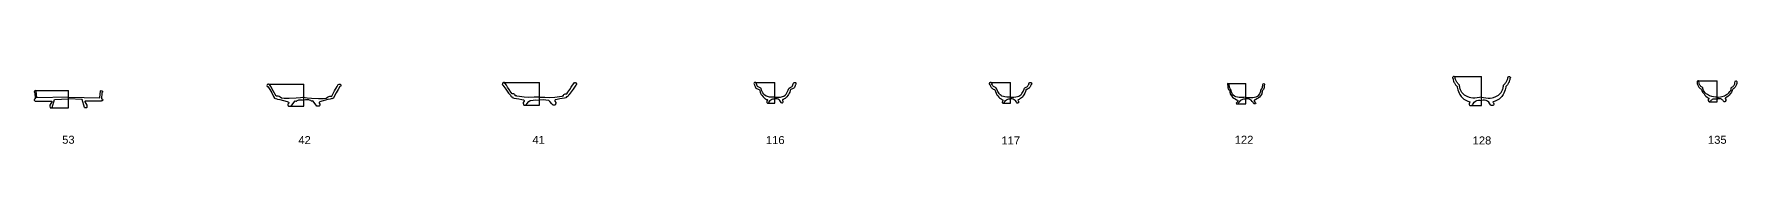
# Model space of a CAD drawing. Header units: millimetres. Extents: x -37 to 15549, y -101 to 116.
# Drawn here: x 3927 to 7542, y -101 to 44 of the extents above; entities that cross this region are included whole.
import ezdxf

# ---------------------------------------------------------------- set-up
doc = ezdxf.new("R2010")
doc.units = ezdxf.units.MM
doc.header["$MEASUREMENT"] = 0
for name, color, linetype in [('41', 7, 'Continuous'), ('42', 7, 'Continuous'), ('53', 7, 'Continuous'), ('Ejes', 7, 'Continuous'), ('escala', 7, 'Continuous'), ('Sigla', 253, 'Continuous')]:
    doc.layers.add(name, color=color, linetype=linetype)
doc.styles.get("Standard").update_dxf_attribs({"font": 'Arial.ttf'})

msp = doc.modelspace()

# ---------------------------------------------------------------- linework, layer by layer
at = {"layer": '41', "color": 7}
for points in [[(5000, 0), (4988.6, -0.6), (4977.7, -0.7), (4967.5, -0.1), (4957.4, 1), (4952, 1.6), (4951.3, 2.5), (4948.8, 2.6), (4948.8, 4.1), (4948, 5.1), (4946.6, 6.1), (4945.6, 6.6), (4942.1, 6.6), (4939.6, 10.2), (4935.5, 16.3), (4932.5, 21), (4930.1, 25.1), (4927.2, 29.1), (4925.7, 30.9), (4924, 31), (4922.5, 29.9), (4921.4, 27.9), (4921.2, 26.5), (4922.5, 25.1), (4928.7, 16.8), (4934.6, 8.5), (4937.2, 5.4), (4938.3, 3.9), (4939.3, 1.7), (4940.8, 0.6), (4942.5, 0.1), (4943.6, -1.4), (4946.7, -2.1), (4956.5, -4), (4962.5, -5.3), (4966.3, -6.2), (4967.4, -7.4), (4967.3, -9.1), (4965.4, -11.7), (4965.2, -13.2), (4965.9, -15.1), (4966.9, -17), (4967.6, -17.4), (4970.5, -17.4), (4973.4, -14.5), (4977.8, -9.8), (4980.2, -7.5), (4986.6, -6.8), (4992.4, -6), (5000, -6.3)], [(5000, 0), (5011.4, -0.6), (5022.3, -0.7), (5032.5, -0.1), (5042.6, 1), (5048, 1.6), (5048.7, 2.5), (5051.2, 2.6), (5051.2, 4.1), (5052, 5.1), (5053.4, 6.1), (5054.4, 6.6), (5057.9, 6.6), (5060.4, 10.2), (5064.5, 16.3), (5067.5, 21), (5069.9, 25.1), (5072.8, 29.1), (5074.3, 30.9), (5076, 31)], [(5076, 31), (5077.5, 29.9), (5078.6, 27.9), (5078.8, 26.5), (5077.5, 25.1), (5071.3, 16.8), (5065.4, 8.5), (5062.8, 5.4), (5061.7, 3.9), (5060.7, 1.7), (5059.2, 0.6), (5057.5, 0.1), (5056.4, -1.4), (5053.3, -2.1), (5043.5, -4), (5037.5, -5.3), (5033.7, -6.2), (5032.6, -7.4), (5032.7, -9.1), (5034.6, -11.7), (5034.8, -13.2), (5034.1, -15.1), (5033.1, -17), (5032.4, -17.4), (5029.5, -17.4), (5026.6, -14.5), (5022.2, -9.8), (5019.8, -7.5), (5013.4, -6.8), (5007.6, -6), (5000, -6.3)]]:
    msp.add_lwpolyline(points, dxfattribs=at)
at = {"layer": '42', "color": 7}
for points in [[(4500, 0), (4497.5, -1), (4493, -1.7), (4483.8, -2.1), (4468.8, -2.9), (4458.4, -2.8), (4452.5, -2.2), (4449.8, -0.2), (4447.4, 1.2), (4445, 2), (4440.9, 2), (4434.7, 13.5), (4429.5, 22.2), (4427, 26.8), (4425, 27.6), (4423.2, 27.3), (4421.9, 26.1), (4421.5, 24.2), (4422.1, 22.5), (4422.7, 22.1), (4423.6, 22.2), (4427.6, 16), (4431.6, 8.8), (4435.6, 1.2), (4437.4, -2.2), (4439, -3.3), (4439.7, -3.5), (4440.7, -3.2), (4444.1, -4.3), (4449.2, -5.4), (4456.7, -7.7), (4464.2, -9.8), (4467.4, -10.8), (4467.9, -11.9), (4467.8, -13.1), (4466, -15.5), (4466, -16.8), (4466.7, -18.5), (4467.5, -19.7), (4471.7, -19.7), (4472.7, -19.4), (4480.4, -8.5), (4481.3, -8.3), (4483.1, -9), (4484, -9), (4485.4, -7.3), (4487.8, -6.7), (4489.4, -6), (4493.6, -5.8), (4496.9, -6), (4500, -6.6)], [(4500, 0), (4502.5, -1), (4507, -1.7), (4516.2, -2.1), (4531.2, -2.9), (4541.6, -2.8), (4547.5, -2.2), (4550.2, -0.2), (4552.6, 1.2), (4555, 2), (4559.1, 2), (4565.3, 13.5), (4570.5, 22.2), (4573, 26.8), (4575, 27.6)], [(4575, 27.6), (4576.8, 27.3), (4578.1, 26.1), (4578.5, 24.2), (4577.9, 22.5), (4577.3, 22.1), (4576.4, 22.2), (4572.4, 16), (4568.4, 8.8), (4564.4, 1.2), (4562.6, -2.2), (4561, -3.3), (4560.3, -3.5), (4559.3, -3.2), (4555.9, -4.3), (4550.8, -5.4), (4543.3, -7.7), (4535.8, -9.8), (4532.6, -10.8), (4532.1, -11.9), (4532.2, -13.1), (4534, -15.5), (4534, -16.8), (4533.3, -18.5), (4532.5, -19.7), (4528.3, -19.7), (4527.3, -19.4), (4519.6, -8.5), (4518.7, -8.3), (4516.9, -9), (4516, -9), (4514.6, -7.3), (4512.2, -6.7), (4510.6, -6), (4506.4, -5.8), (4503.1, -6), (4500, -6.6)]]:
    msp.add_lwpolyline(points, dxfattribs=at)
at = {"layer": '53', "color": 7}
for points in [[(4000, 0), (3933.2, -2), (3931.9, 13), (3930.7, 13.7), (3929, 13.5), (3927.7, 12.3), (3927.6, 10.6), (3928.1, 9.9), (3928.7, 9.4), (3928.9, 8.7), (3929.4, -3.5), (3927.9, -4.6), (3927.1, -5.7), (3927.2, -6.9), (3927.8, -7.4), (3928.6, -7.8), (3929.4, -7.9), (3929.6, -8.7), (3930, -9), (3964.5, -8.8), (3965.1, -9.5), (3964.8, -10.5), (3960.8, -17.5), (3960.6, -19.3), (3961.2, -22.4), (3961.6, -22.7), (3962.9, -22.8), (3964, -22.8), (3965.2, -22.7), (3965.6, -22.2), (3970.8, -5.3), (4000, -3.9)], [(4000, 0), (4066.8, -2), (4068.1, 13), (4069.3, 13.7)], [(4069.3, 13.7), (4071, 13.5), (4072.3, 12.3), (4072.4, 10.6), (4071.9, 9.9), (4071.3, 9.4), (4071.1, 8.7), (4070.6, -3.5), (4072.1, -4.6), (4072.9, -5.7), (4072.8, -6.9), (4072.2, -7.4), (4071.4, -7.8), (4070.6, -7.9), (4070.4, -8.7), (4070, -9), (4035.5, -8.8), (4034.9, -9.5), (4035.2, -10.5), (4039.2, -17.5), (4039.4, -19.3), (4038.8, -22.4), (4038.4, -22.7), (4037.1, -22.8), (4036, -22.8), (4034.8, -22.7), (4034.4, -22.2), (4029.2, -5.3), (4000, -3.9)]]:
    msp.add_lwpolyline(points, dxfattribs=at)
at = {"layer": 'Ejes', "color": 7}
for p, q in [((3930.7, 13.7), (4000, 13.7)), ((4000, -22.7), (4000, 13.7)), ((4425, 27.6), (4500, 27.6)), ((4500, -19.7), (4500, 27.6)), ((4924, 31), (5000, 31)), ((5000, -17.4), (5000, 31)), ((3965.2, -22.7), (4000, -22.7)), ((4471.7, -19.7), (4500, -19.7)), ((4970.5, -17.4), (5000, -17.4))]:
    msp.add_line(p, q, dxfattribs=at)
at = {"layer": 'escala', "color": 7}
for p, q in [((6942.1, 43.8), (7000, 43.8)), ((7000, -18.2), (7000, 43.8)), ((5458.1, 30.9), (5500, 30.9)), ((5500, -12.9), (5500, 30.9)), ((5957.6, 30.9), (6000, 30.9)), ((6000, -13.1), (6000, 30.9)), ((6461.8, 28.8), (6500, 28.8)), ((6500, -14.7), (6500, 28.8)), ((7459.4, 34.6), (7500, 34.6)), ((7500, -10.1), (7500, 34.6)), ((5486.2, -12.9), (5500, -12.9)), ((5985.6, -13.1), (6000, -13.1)), ((6482.7, -14.7), (6500, -14.7)), ((6980.4, -18.2), (7000, -18.2)), ((7485.4, -10.1), (7500, -10.1))]:
    msp.add_line(p, q, dxfattribs=at)
for points in [[(7000, 0), (6995.7, -1.1), (6990.7, -1.9), (6985.9, -2.3), (6981.6, -2.1), (6977.6, -1.5), (6974.5, -0.7), (6969.7, 0.9), (6966.6, 2.5), (6963.8, 4.3), (6960.3, 7.3), (6958.1, 9.8), (6956.6, 12.4), (6955.3, 15.6), (6954.6, 17.4), (6954.1, 19), (6953.8, 21), (6953.5, 23), (6953.5, 24.9), (6952.3, 26.2), (6950, 28.7), (6948.8, 30.3), (6947.8, 31.6), (6946.4, 34.2), (6945.6, 35.7), (6945, 37.5), (6944.3, 39.5), (6943.8, 41), (6943.3, 43.2), (6942.1, 43.8), (6940.4, 43.6), (6939, 42.6), (6938.7, 41.7), (6938.7, 40.7), (6939, 40), (6939.5, 39.5), (6939.6, 38.6), (6940, 36.6), (6940.9, 33.6), (6941.6, 31.8), (6942.4, 30.2), (6943.4, 28.5), (6944.1, 27.3), (6945.1, 26), (6948.2, 22.7), (6948.3, 21), (6949, 18), (6949.8, 15.2), (6950.9, 11.7), (6952.3, 8.3), (6954.2, 5.1), (6956.8, 1.2), (6959.9, -2), (6962.4, -4.2), (6965.4, -6.2), (6968, -7.6), (6971.3, -9), (6973.4, -9.7), (6975.5, -9.9), (6975.9, -10.6), (6975, -11.3), (6974.4, -12.5), (6973.9, -14.6), (6973.8, -16.2), (6974.2, -17.2), (6975.1, -18.2), (6980.4, -18.2), (6981.1, -16.5), (6982.1, -14.1), (6984.4, -10.9), (6987.4, -8.9), (6990.3, -7.4), (6993.5, -6.7), (6996.4, -6.6), (7000, -7.3)], [(7000, 0), (7004.3, -1.1), (7009.3, -1.9), (7014.1, -2.3), (7018.4, -2.1), (7022.4, -1.5), (7025.5, -0.7), (7030.3, 0.9), (7033.4, 2.5), (7036.2, 4.3), (7039.7, 7.3), (7041.9, 9.8), (7043.4, 12.4), (7044.7, 15.6), (7045.4, 17.4), (7045.9, 19), (7046.2, 21), (7046.5, 23), (7046.5, 24.9), (7047.7, 26.2), (7050, 28.7), (7051.2, 30.3), (7052.2, 31.6), (7053.6, 34.2), (7054.4, 35.7), (7055, 37.5), (7055.7, 39.5), (7056.2, 41), (7056.7, 43.2), (7057.9, 43.8)], [(7057.9, 43.8), (7059.6, 43.6), (7061, 42.6), (7061.3, 41.7), (7061.3, 40.7), (7061, 40), (7060.5, 39.5), (7060.4, 38.6), (7060, 36.6), (7059.1, 33.6), (7058.4, 31.8), (7057.6, 30.2), (7056.6, 28.5), (7055.9, 27.3), (7054.9, 26), (7051.8, 22.7), (7051.7, 21), (7051, 18), (7050.2, 15.2), (7049.1, 11.7), (7047.7, 8.3), (7045.8, 5.1), (7043.2, 1.2), (7040.1, -2), (7037.6, -4.2), (7034.6, -6.2), (7032, -7.6), (7028.7, -9), (7026.6, -9.7), (7024.5, -9.9), (7024.1, -10.6), (7025, -11.3), (7025.6, -12.5), (7026.1, -14.6), (7026.2, -16.2), (7025.8, -17.2), (7024.9, -18.2), (7019.6, -18.2), (7018.9, -16.5), (7017.9, -14.1), (7015.6, -10.9), (7012.6, -8.9), (7009.7, -7.4), (7006.5, -6.7), (7003.6, -6.6), (7000, -7.3)], [(5500, 0), (5496.3, -0.3), (5492.3, -0.3), (5488.3, 0), (5484.3, 0.9), (5481.2, 2.2), (5478.6, 3.7), (5476.5, 6), (5474.6, 8.7), (5473, 11.6), (5471.7, 14.9), (5470.6, 18), (5470.1, 18.6), (5467.5, 20.3), (5464.7, 21.8), (5463.3, 22.6), (5462.5, 23.6), (5461.7, 26.2), (5461.1, 28.1), (5460.6, 29.5), (5459.6, 30.6), (5458.1, 30.9), (5456.7, 30.9), (5455.6, 30.2), (5455.4, 28.8), (5455.7, 27.2), (5456.5, 26.3), (5456.9, 25.6), (5457.4, 24.1), (5457.9, 22.4), (5458.6, 20.6), (5459.7, 19.2), (5461.2, 18.3), (5462.8, 17.3), (5464.5, 16.7), (5466.2, 16.2), (5467.1, 15.2), (5467.6, 13.6), (5468.6, 10.5), (5469.6, 8.1), (5471.1, 5.6), (5472.7, 3.1), (5474.7, 0.5), (5477.1, -1.7), (5478.6, -3), (5480.2, -4), (5482.1, -5), (5483.6, -5.5), (5484.2, -6.1), (5484.2, -7.1), (5483.8, -7.8), (5483.1, -8.9), (5482.7, -10.2), (5483, -11.7), (5483.8, -12.6), (5484.4, -12.9), (5486.2, -12.9), (5486.8, -11.9), (5488.2, -9.7), (5489.9, -7.1), (5491.1, -5.8), (5493.3, -4.6), (5495.4, -3.8), (5500, -3.6)], [(5500, 0), (5503.7, -0.3), (5507.7, -0.3), (5511.7, 0), (5515.7, 0.9), (5518.8, 2.2), (5521.4, 3.7), (5523.5, 6), (5525.4, 8.7), (5527, 11.6), (5528.3, 14.9), (5529.4, 18), (5529.9, 18.6), (5532.5, 20.3), (5535.3, 21.8), (5536.7, 22.6), (5537.5, 23.6), (5538.3, 26.2), (5538.9, 28.1), (5539.4, 29.5), (5540.4, 30.6), (5541.9, 30.9)], [(5541.9, 30.9), (5543.3, 30.9), (5544.4, 30.2), (5544.6, 28.8), (5544.3, 27.2), (5543.5, 26.3), (5543.1, 25.6), (5542.6, 24.1), (5542.1, 22.4), (5541.4, 20.6), (5540.3, 19.2), (5538.8, 18.3), (5537.2, 17.3), (5535.5, 16.7), (5533.8, 16.2), (5532.9, 15.2), (5532.4, 13.6), (5531.4, 10.5), (5530.4, 8.1), (5528.9, 5.6), (5527.3, 3.1), (5525.3, 0.5), (5522.9, -1.7), (5521.4, -3), (5519.8, -4), (5517.9, -5), (5516.4, -5.5), (5515.8, -6.1), (5515.8, -7.1), (5516.2, -7.8), (5516.9, -8.9), (5517.3, -10.2), (5517, -11.7), (5516.2, -12.6), (5515.6, -12.9), (5513.8, -12.9), (5513.2, -11.9), (5511.8, -9.7), (5510.1, -7.1), (5508.9, -5.8), (5506.7, -4.6), (5504.6, -3.8), (5500, -3.6)], [(6000, 0), (5997.1, -0.1), (5992.5, -0.2), (5988.4, 0.1), (5985, 1), (5982, 2.2), (5980.1, 3.1), (5978, 4.9), (5976.7, 6.2), (5975.8, 7.4), (5974.3, 9.6), (5973.3, 11.5), (5972.4, 13.3), (5970.9, 16.5), (5970, 18.7), (5969.6, 19.5), (5968.1, 20.1), (5966.7, 20.7), (5965.1, 21.6), (5964, 22.5), (5962.9, 23.6), (5962.1, 25), (5961.5, 26.3), (5960.8, 26.8), (5960.6, 27.2), (5960.9, 27.6), (5961, 28), (5960.8, 28.8), (5960.6, 29.4), (5960.1, 30.1), (5959.2, 30.7), (5957.6, 30.9), (5956.7, 30.9), (5955.6, 30.1), (5955, 29.1), (5954.9, 28), (5955.5, 27), (5956.7, 26.1), (5957, 25.4), (5957.4, 24), (5957.6, 22.8), (5958.1, 21.7), (5959.5, 20.2), (5960.5, 18.8), (5961.7, 18), (5963.5, 16.9), (5965.1, 16.3), (5966.3, 15.7), (5967.1, 15.2), (5967.4, 14.2), (5968.1, 11.6), (5969.7, 8.1), (5971.4, 4.8), (5973.1, 2.3), (5975.2, -0.2), (5976.9, -1.7), (5978.7, -3.1), (5980.2, -4), (5981.8, -5), (5983.4, -5.6), (5983.9, -6.2), (5984, -6.8), (5983.6, -7.6), (5982.9, -9.6), (5982.4, -11), (5982.7, -11.9), (5983.5, -12.8), (5983.9, -13.1), (5985.6, -13.1), (5986.1, -12.8), (5987, -11), (5987.8, -9.2), (5989.6, -7.4), (5991.9, -5.6), (5994.4, -4.4), (5996.4, -4), (5997.9, -3.7), (6000, -3.7)], [(6000, 0), (6002.9, -0.1), (6007.5, -0.2), (6011.6, 0.1), (6015, 1), (6018, 2.2), (6019.9, 3.1), (6022, 4.9), (6023.3, 6.2), (6024.2, 7.4), (6025.7, 9.6), (6026.7, 11.5), (6027.6, 13.3), (6029.1, 16.5), (6030, 18.7), (6030.4, 19.5), (6031.9, 20.1), (6033.3, 20.7), (6034.9, 21.6), (6036, 22.5), (6037.1, 23.6), (6037.9, 25), (6038.5, 26.3), (6039.2, 26.8), (6039.4, 27.2), (6039.1, 27.6), (6039, 28), (6039.2, 28.8), (6039.4, 29.4), (6039.9, 30.1), (6040.8, 30.7), (6042.4, 30.9)], [(6042.4, 30.9), (6043.3, 30.9), (6044.4, 30.1), (6045, 29.1), (6045.1, 28), (6044.5, 27), (6043.3, 26.1), (6043, 25.4), (6042.6, 24), (6042.4, 22.8), (6041.9, 21.7), (6040.5, 20.2), (6039.5, 18.8), (6038.3, 18), (6036.5, 16.9), (6034.9, 16.3), (6033.7, 15.7), (6032.9, 15.2), (6032.6, 14.2), (6031.9, 11.6), (6030.3, 8.1), (6028.6, 4.8), (6026.9, 2.3), (6024.8, -0.2), (6023.1, -1.7), (6021.3, -3.1), (6019.8, -4), (6018.2, -5), (6016.6, -5.6), (6016.1, -6.2), (6016, -6.8), (6016.4, -7.6), (6017.1, -9.6), (6017.6, -11), (6017.3, -11.9), (6016.5, -12.8), (6016.1, -13.1), (6014.4, -13.1), (6013.9, -12.8), (6013, -11), (6012.2, -9.2), (6010.4, -7.4), (6008.1, -5.6), (6005.6, -4.4), (6003.6, -4), (6002.1, -3.7), (6000, -3.7)], [(6500, 0), (6495.8, -0.7), (6490.6, -1), (6485.7, -0.8), (6481.8, -0.5), (6478.2, 0.5), (6475.4, 1.9), (6473, 3.7), (6471.1, 6), (6469.7, 9.2), (6468.7, 12.7), (6468.4, 14.6), (6466.5, 17.2), (6465.7, 19), (6465, 20.7), (6464.7, 22.5), (6464.5, 24.5), (6464.1, 26.9), (6463.2, 28.3), (6461.8, 28.8), (6461.1, 28.4), (6460.6, 27.3), (6461, 26.3), (6461.3, 24.8), (6461.2, 23.6), (6461.2, 21.5), (6461.6, 19.8), (6462.2, 18), (6463, 16.3), (6464.2, 14.9), (6465.1, 13.8), (6465.5, 12.5), (6465.7, 10.7), (6466.1, 8.5), (6466.6, 6.8), (6467.5, 4.8), (6469.2, 2.4), (6471.6, 0), (6474.4, -2.1), (6477.3, -4.1), (6480.1, -5.6), (6482.3, -6.9), (6482.6, -7.5), (6482.6, -8.7), (6481.1, -10.6), (6479.8, -12.1), (6479.4, -13.2), (6479.8, -14.1), (6480.4, -14.7), (6482.7, -14.7), (6483.3, -14.3), (6485, -11.8), (6486.7, -9.6), (6489.2, -6.8), (6491.6, -5.3), (6493.1, -4.5), (6495.5, -4.1), (6500, -4.1)], [(6500, 0), (6504.2, -0.7), (6509.4, -1), (6514.3, -0.8), (6518.2, -0.5), (6521.8, 0.5), (6524.6, 1.9), (6527, 3.7), (6528.9, 6), (6530.3, 9.2), (6531.3, 12.7), (6531.6, 14.6), (6533.5, 17.2), (6534.3, 19), (6535, 20.7), (6535.3, 22.5), (6535.5, 24.5), (6535.9, 26.9), (6536.8, 28.3), (6538.2, 28.8)], [(6538.2, 28.8), (6538.9, 28.4), (6539.4, 27.3), (6539, 26.3), (6538.7, 24.8), (6538.8, 23.6), (6538.8, 21.5), (6538.4, 19.8), (6537.8, 18), (6537, 16.3), (6535.8, 14.9), (6534.9, 13.8), (6534.5, 12.5), (6534.3, 10.7), (6533.9, 8.5), (6533.4, 6.8), (6532.5, 4.8), (6530.8, 2.4), (6528.4, 0), (6525.6, -2.1), (6522.7, -4.1), (6519.9, -5.6), (6517.7, -6.9), (6517.4, -7.5), (6517.4, -8.7), (6518.9, -10.6), (6520.2, -12.1), (6520.6, -13.2), (6520.2, -14.1), (6519.6, -14.7), (6517.3, -14.7), (6516.7, -14.3), (6515, -11.8), (6513.3, -9.6), (6510.8, -6.8), (6508.4, -5.3), (6506.9, -4.5), (6504.5, -4.1), (6500, -4.1)], [(7500, 0), (7496.9, 0), (7492.6, 0.4), (7488.8, 1.1), (7484, 2.8), (7479.5, 5.2), (7476.9, 7), (7474.7, 9.2), (7472.6, 11.6), (7471, 14.2), (7470.3, 16), (7469.7, 18.2), (7469.7, 19.9), (7468.5, 21.1), (7465.8, 22.6), (7464.7, 24), (7463.8, 25.1), (7463, 26.6), (7462.4, 28), (7462, 29.9), (7461.4, 32.8), (7460.8, 34.2), (7459.4, 34.6), (7458.3, 34.1), (7457.7, 33.2), (7457.7, 30.9), (7458, 28.6), (7458.4, 26.5), (7459, 25), (7460.4, 22.4), (7461.7, 20.7), (7462.7, 19.5), (7464.3, 18.5), (7465.6, 17.8), (7466.4, 16.5), (7467.7, 13.9), (7469.5, 10.7), (7471, 8.4), (7472.4, 6.7), (7474.5, 4), (7476.6, 1.9), (7478.8, -0.1), (7481.1, -1.6), (7482.4, -2.5), (7482.7, -2.9), (7481.3, -5.1), (7481.1, -6.5), (7481.2, -7.7), (7482.5, -9.4), (7483.4, -10.1), (7485.4, -10.1), (7485.9, -8.9), (7486.7, -7.8), (7487.6, -6.8), (7488.8, -5.8), (7490.7, -4.6), (7492, -4), (7494.3, -3.7), (7496.5, -3.8), (7497.9, -4.1), (7500, -4.9)], [(7500, 0), (7503.1, 0), (7507.4, 0.4), (7511.2, 1.1), (7516, 2.8), (7520.5, 5.2), (7523.1, 7), (7525.3, 9.2), (7527.4, 11.6), (7529, 14.2), (7529.7, 16), (7530.3, 18.2), (7530.3, 19.9), (7531.5, 21.1), (7534.2, 22.6), (7535.3, 24), (7536.2, 25.1), (7537, 26.6), (7537.6, 28), (7538, 29.9), (7538.6, 32.8), (7539.2, 34.2), (7540.6, 34.6)], [(7540.6, 34.6), (7541.7, 34.1), (7542.3, 33.2), (7542.3, 30.9), (7542, 28.6), (7541.6, 26.5), (7541, 25), (7539.6, 22.4), (7538.3, 20.7), (7537.3, 19.5), (7535.7, 18.5), (7534.4, 17.8), (7533.6, 16.5), (7532.3, 13.9), (7530.5, 10.7), (7529, 8.4), (7527.6, 6.7), (7525.5, 4), (7523.4, 1.9), (7521.2, -0.1), (7518.9, -1.6), (7517.6, -2.5), (7517.3, -2.9), (7518.7, -5.1), (7518.9, -6.5), (7518.8, -7.7), (7517.5, -9.4), (7516.6, -10.1), (7514.6, -10.1), (7514.1, -8.9), (7513.3, -7.8), (7512.4, -6.8), (7511.2, -5.8), (7509.3, -4.6), (7508, -4), (7505.7, -3.7), (7503.5, -3.8), (7502.1, -4.1), (7500, -4.9)]]:
    msp.add_lwpolyline(points, dxfattribs=at)

# ---------------------------------------------------------------- texts
at = {"layer": 'Sigla'}
for s, p in [('53', (3986.8, -99.3)), ('42', (4488.2, -100.1)), ('41', (4985.1, -99.5)), ('116', (5480.8, -100)), ('117', (5980.8, -100.9)), ('122', (6476.1, -99.3)), ('128', (6981.2, -100.8)), ('135', (7480.8, -99.4))]:
    msp.add_text(s, height=16.99, dxfattribs=at).set_placement(p)

doc.saveas('drawing.dxf')
